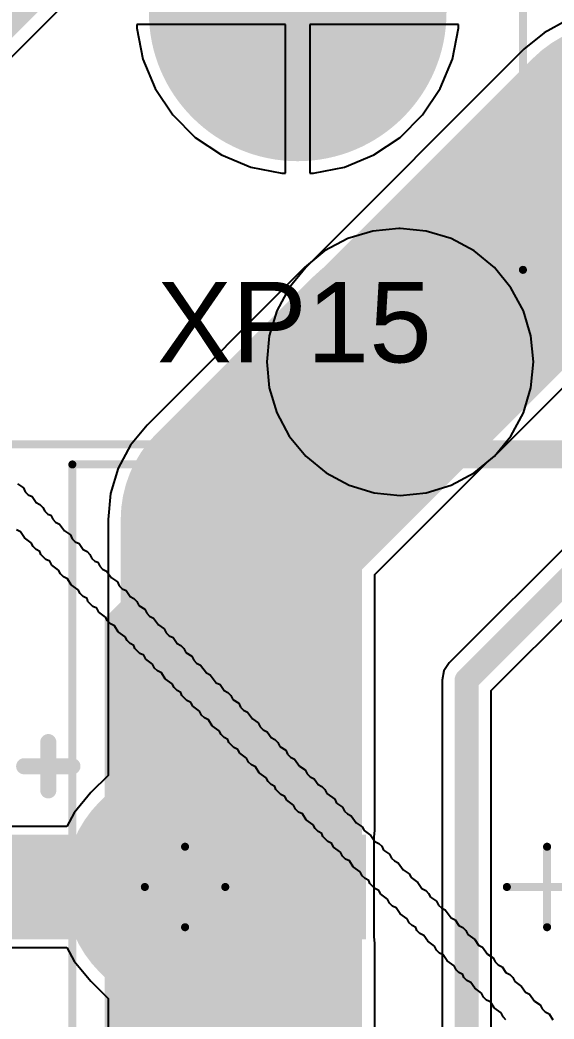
# Model space of a CAD drawing. Header units: millimetres. Extents: x 95 to 305, y 96 to 295.
# Drawn here: x 233.05 to 239.69, y 186.09 to 198.5 of the extents above; entities that cross this region are included whole.
import ezdxf

# ---------------------------------------------------------------- set-up
doc = ezdxf.new("R2010")
doc.units = ezdxf.units.MM
for name, color, linetype in [('BottomLayer', 5, 'Continuous'), ('BottomOverlay', 54, 'Continuous'), ('BottomSolder', 6, 'Continuous'), ('Mechanical1', 6, 'Continuous'), ('Mechanical15', 56, 'Continuous'), ('MultiLayer', 9, 'Continuous'), ('PadHoleLayer', 156, 'Continuous'), ('TopLayer', 1, 'Continuous'), ('TopOverlay', 2, 'Continuous'), ('TopPaste', 8, 'Continuous'), ('TopSolder', 216, 'Continuous'), ('ViaHoleLayer', 16, 'Continuous')]:
    doc.layers.add(name, color=color, linetype=linetype)
doc.styles.add('Arial', font='arial.ttf', dxfattribs={"height": 0.2})

# ---------------------------------------------------------------- blocks, each defined once
blk = doc.blocks.new('XT30_3D_38')
at = {"layer": 'BottomLayer'}
h = blk.add_hatch(color=5, dxfattribs=at)
edge = h.paths.add_edge_path()
edge.add_arc((-2.5, 0), 1.8, 0, 360)
h = blk.add_hatch(color=5, dxfattribs=at)
edge = h.paths.add_edge_path()
edge.add_arc((2.5, 0), 1.8, 0, 360)
at = {"layer": 'BottomSolder'}
h = blk.add_hatch(color=6, dxfattribs=at)
edge = h.paths.add_edge_path()
edge.add_arc((-2.5, 0), 1.85, 0, 360)
h = blk.add_hatch(color=6, dxfattribs=at)
edge = h.paths.add_edge_path()
edge.add_arc((2.5, 0), 1.85, 0, 360)
at = {"layer": 'MultiLayer'}
h = blk.add_hatch(color=9, dxfattribs=at)
edge = h.paths.add_edge_path()
edge.add_arc((-2.5, 0), 1.8, 0, 360)
h = blk.add_hatch(color=9, dxfattribs=at)
edge = h.paths.add_edge_path()
edge.add_arc((2.5, 0), 1.8, 0, 360)
at = {"layer": 'PadHoleLayer'}
h = blk.add_hatch(color=156, dxfattribs=at)
edge = h.paths.add_edge_path()
edge.add_arc((-2.5, 0), 1.25, 0, 360)
h = blk.add_hatch(color=156, dxfattribs=at)
edge = h.paths.add_edge_path()
edge.add_arc((2.5, 0), 1.25, 0, 360)
at = {"layer": 'TopLayer'}
h = blk.add_hatch(color=1, dxfattribs=at)
edge = h.paths.add_edge_path()
edge.add_arc((-2.5, 0), 1.8, 0, 360)
h = blk.add_hatch(color=1, dxfattribs=at)
edge = h.paths.add_edge_path()
edge.add_arc((2.5, 0), 1.8, 0, 360)
at = {"layer": 'TopSolder'}
h = blk.add_hatch(color=216, dxfattribs=at)
edge = h.paths.add_edge_path()
edge.add_arc((-2.5, 0), 1.85, 0, 360)
h = blk.add_hatch(color=216, dxfattribs=at)
edge = h.paths.add_edge_path()
edge.add_arc((2.5, 0), 1.85, 0, 360)
blk = doc.blocks.new('D10C4_4H10_194')
at = {"layer": 'TopLayer'}
for points in [[(-6.7, -0.6), (-6.7, 0.6), (-2.3, 0.6), (-2.3, -0.6)], [(2.3, -0.6), (2.3, 0.6), (6.7, 0.6), (6.7, -0.6)]]:
    blk.add_hatch(color=1, dxfattribs=at).paths.add_polyline_path(points)
at = {"layer": 'TopPaste'}
for points in [[(-6.7, -0.6), (-6.7, 0.6), (-2.3, 0.6), (-2.3, -0.6)], [(2.3, -0.6), (2.3, 0.6), (6.7, 0.6), (6.7, -0.6)]]:
    blk.add_hatch(color=8, dxfattribs=at).paths.add_polyline_path(points)
at = {"layer": 'TopSolder'}
for points in [[(-6.75, -0.65), (-6.75, 0.65), (-2.25, 0.65), (-2.25, -0.65)], [(2.25, -0.65), (2.25, 0.65), (6.75, 0.65), (6.75, -0.65)]]:
    blk.add_hatch(color=216, dxfattribs=at).paths.add_polyline_path(points)
at = {"layer": 'Mechanical1', "const_width": 0.1}
for points in [[(-5.901, 5.25), (5.899, 5.25)], [(-5.901, -5.25), (-5.901, 5.25)], [(5.899, 5.25), (5.899, -5.25)], [(-4.5, -0.5), (-4.5, 0.5)], [(-5, 0), (-4, 0)], [(-5.901, -5.25), (5.899, -5.25)]]:
    blk.add_lwpolyline(points, dxfattribs=at)
at = {"layer": 'Mechanical1', "const_width": 0.05}
for points in [[(-5.926, 5.25, 1), (-5.876, 5.25, 1)], [(-5.926, 5.25, 1), (-5.876, 5.25, 1)], [(5.874, 5.25, 1), (5.924, 5.25, 1)], [(5.874, 5.25, 1), (5.924, 5.25, 1)], [(-4.525, 0.5, 1), (-4.475, 0.5, 1)], [(-5.025, 0, 1), (-4.975, 0, 1)], [(-4.025, 0, 1), (-3.975, 0, 1)], [(-4.525, -0.5, 1), (-4.475, -0.5, 1)], [(-5.926, -5.25, 1), (-5.876, -5.25, 1)], [(-5.926, -5.25, 1), (-5.876, -5.25, 1)], [(5.874, -5.25, 1), (5.924, -5.25, 1)], [(5.874, -5.25, 1), (5.924, -5.25, 1)]]:
    blk.add_lwpolyline(points, format="xyb", close=True, dxfattribs=at)
at = {"layer": 'Mechanical15', "const_width": 0.1}
for points in [[(-7, 5.5), (7, 5.5)], [(-7, -5.5), (-7, 5.5)], [(7, -5.5), (7, 5.5)], [(0, -0.5), (0, 0.5)], [(-0.5, 0), (0.5, 0)], [(-7, -5.5), (6.5, -5.5)], [(6.5, -5.5), (7, -5.5)]]:
    blk.add_lwpolyline(points, dxfattribs=at)
at = {"layer": 'Mechanical15', "const_width": 0.05}
for points in [[(-7.025, 5.5, 1), (-6.975, 5.5, 1)], [(-7.025, 5.5, 1), (-6.975, 5.5, 1)], [(6.975, 5.5, 1), (7.025, 5.5, 1)], [(6.975, 5.5, 1), (7.025, 5.5, 1)], [(-0.025, 0.5, 1), (0.025, 0.5, 1)], [(-0.525, 0, 1), (-0.475, 0, 1)], [(0.475, 0, 1), (0.525, 0, 1)], [(-0.025, -0.5, 1), (0.025, -0.5, 1)], [(-7.025, -5.5, 1), (-6.975, -5.5, 1)], [(-7.025, -5.5, 1), (-6.975, -5.5, 1)], [(6.475, -5.5, 1), (6.525, -5.5, 1)], [(6.475, -5.5, 1), (6.525, -5.5, 1)], [(6.975, -5.5, 1), (7.025, -5.5, 1)], [(6.975, -5.5, 1), (7.025, -5.5, 1)]]:
    blk.add_lwpolyline(points, format="xyb", close=True, dxfattribs=at)
at = {"layer": 'TopOverlay', "const_width": 0.2}
for points in [[(-5.4, 3.3), (-3.3, 5.4)], [(-3.3, 5.4), (5.4, 5.4)], [(5.4, 1), (5.4, 5.4)], [(-5.4, 3.2), (-5.4, 3.3)], [(-5.4, 1), (-5.4, 3.2)], [(-6.2, 1.2), (-6.2, 1.8)], [(-6.5, 1.5), (-5.9, 1.5)], [(-5.4, -3.2), (-5.4, -1)], [(5.4, -5.4), (5.4, -1)], [(-5.4, -3.3), (-5.4, -3.2)], [(-5.4, -3.3), (-3.3, -5.4)], [(-3.3, -5.4), (5.4, -5.4)]]:
    blk.add_lwpolyline(points, dxfattribs=at)
at = {"layer": 'TopOverlay', "const_width": 0.1}
for points in [[(-3.35, 5.4, 1), (-3.25, 5.4, 1)], [(-3.35, 5.4, 1), (-3.25, 5.4, 1)], [(5.35, 5.4, 1), (5.45, 5.4, 1)], [(5.35, 5.4, 1), (5.45, 5.4, 1)], [(-5.45, 3.3, 1), (-5.35, 3.3, 1)], [(-5.45, 3.3, 1), (-5.35, 3.3, 1)], [(-5.45, 3.2, 1), (-5.35, 3.2, 1)], [(-5.45, 3.2, 1), (-5.35, 3.2, 1)], [(-6.25, 1.8, 1), (-6.15, 1.8, 1)], [(-6.55, 1.5, 1), (-6.45, 1.5, 1)], [(-5.95, 1.5, 1), (-5.85, 1.5, 1)], [(-6.25, 1.2, 1), (-6.15, 1.2, 1)], [(-5.45, 1, 1), (-5.35, 1, 1)], [(5.35, 1, 1), (5.45, 1, 1)], [(-5.45, -1, 1), (-5.35, -1, 1)], [(5.35, -1, 1), (5.45, -1, 1)], [(-5.45, -3.2, 1), (-5.35, -3.2, 1)], [(-5.45, -3.2, 1), (-5.35, -3.2, 1)], [(-5.45, -3.3, 1), (-5.35, -3.3, 1)], [(-5.45, -3.3, 1), (-5.35, -3.3, 1)], [(-3.35, -5.4, 1), (-3.25, -5.4, 1)], [(-3.35, -5.4, 1), (-3.25, -5.4, 1)], [(5.35, -5.4, 1), (5.45, -5.4, 1)], [(5.35, -5.4, 1), (5.45, -5.4, 1)]]:
    blk.add_lwpolyline(points, format="xyb", close=True, dxfattribs=at)
blk = doc.blocks.new('D10C4_4H10_195')
at = {"layer": 'TopLayer'}
for points in [[(-6.7, -0.6), (-6.7, 0.6), (-2.3, 0.6), (-2.3, -0.6)], [(2.3, -0.6), (2.3, 0.6), (6.7, 0.6), (6.7, -0.6)]]:
    blk.add_hatch(color=1, dxfattribs=at).paths.add_polyline_path(points)
at = {"layer": 'TopPaste'}
for points in [[(-6.7, -0.6), (-6.7, 0.6), (-2.3, 0.6), (-2.3, -0.6)], [(2.3, -0.6), (2.3, 0.6), (6.7, 0.6), (6.7, -0.6)]]:
    blk.add_hatch(color=8, dxfattribs=at).paths.add_polyline_path(points)
at = {"layer": 'TopSolder'}
for points in [[(-6.75, -0.65), (-6.75, 0.65), (-2.25, 0.65), (-2.25, -0.65)], [(2.25, -0.65), (2.25, 0.65), (6.75, 0.65), (6.75, -0.65)]]:
    blk.add_hatch(color=216, dxfattribs=at).paths.add_polyline_path(points)
at = {"layer": 'Mechanical1', "const_width": 0.1}
for points in [[(-5.901, -5.25), (-5.901, 5.25)], [(-5.901, 5.25), (5.899, 5.25)], [(5.899, 5.25), (5.899, -5.25)], [(-4.5, -0.5), (-4.5, 0.5)], [(-5, 0), (-4, 0)], [(-5.901, -5.25), (5.899, -5.25)]]:
    blk.add_lwpolyline(points, dxfattribs=at)
at = {"layer": 'Mechanical1', "const_width": 0.05}
for points in [[(-5.926, 5.25, 1), (-5.876, 5.25, 1)], [(-5.926, 5.25, 1), (-5.876, 5.25, 1)], [(5.874, 5.25, 1), (5.924, 5.25, 1)], [(5.874, 5.25, 1), (5.924, 5.25, 1)], [(-4.525, 0.5, 1), (-4.475, 0.5, 1)], [(-5.025, 0, 1), (-4.975, 0, 1)], [(-4.025, 0, 1), (-3.975, 0, 1)], [(-4.525, -0.5, 1), (-4.475, -0.5, 1)], [(-5.926, -5.25, 1), (-5.876, -5.25, 1)], [(-5.926, -5.25, 1), (-5.876, -5.25, 1)], [(5.874, -5.25, 1), (5.924, -5.25, 1)], [(5.874, -5.25, 1), (5.924, -5.25, 1)]]:
    blk.add_lwpolyline(points, format="xyb", close=True, dxfattribs=at)
at = {"layer": 'Mechanical15', "const_width": 0.1}
for points in [[(-7, -5.5), (-7, 5.5)], [(-7, 5.5), (7, 5.5)], [(7, -5.5), (7, 5.5)], [(0, -0.5), (0, 0.5)], [(-0.5, 0), (0.5, 0)], [(-7, -5.5), (6.5, -5.5)], [(6.5, -5.5), (7, -5.5)]]:
    blk.add_lwpolyline(points, dxfattribs=at)
at = {"layer": 'Mechanical15', "const_width": 0.05}
for points in [[(-7.025, 5.5, 1), (-6.975, 5.5, 1)], [(-7.025, 5.5, 1), (-6.975, 5.5, 1)], [(6.975, 5.5, 1), (7.025, 5.5, 1)], [(6.975, 5.5, 1), (7.025, 5.5, 1)], [(-0.025, 0.5, 1), (0.025, 0.5, 1)], [(-0.525, 0, 1), (-0.475, 0, 1)], [(0.475, 0, 1), (0.525, 0, 1)], [(-0.025, -0.5, 1), (0.025, -0.5, 1)], [(-7.025, -5.5, 1), (-6.975, -5.5, 1)], [(-7.025, -5.5, 1), (-6.975, -5.5, 1)], [(6.475, -5.5, 1), (6.525, -5.5, 1)], [(6.475, -5.5, 1), (6.525, -5.5, 1)], [(6.975, -5.5, 1), (7.025, -5.5, 1)], [(6.975, -5.5, 1), (7.025, -5.5, 1)]]:
    blk.add_lwpolyline(points, format="xyb", close=True, dxfattribs=at)
at = {"layer": 'TopOverlay', "const_width": 0.2}
for points in [[(-5.4, 3.3), (-3.3, 5.4)], [(-3.3, 5.4), (5.4, 5.4)], [(5.4, 1), (5.4, 5.4)], [(-5.4, 3.2), (-5.4, 3.3)], [(-5.4, 1), (-5.4, 3.2)], [(-6.2, 1.2), (-6.2, 1.8)], [(-6.5, 1.5), (-5.9, 1.5)], [(-5.4, -3.2), (-5.4, -1)], [(5.4, -5.4), (5.4, -1)], [(-5.4, -3.3), (-5.4, -3.2)], [(-5.4, -3.3), (-3.3, -5.4)], [(-3.3, -5.4), (5.4, -5.4)]]:
    blk.add_lwpolyline(points, dxfattribs=at)
at = {"layer": 'TopOverlay', "const_width": 0.1}
for points in [[(-3.35, 5.4, 1), (-3.25, 5.4, 1)], [(-3.35, 5.4, 1), (-3.25, 5.4, 1)], [(5.35, 5.4, 1), (5.45, 5.4, 1)], [(5.35, 5.4, 1), (5.45, 5.4, 1)], [(-5.45, 3.3, 1), (-5.35, 3.3, 1)], [(-5.45, 3.3, 1), (-5.35, 3.3, 1)], [(-5.45, 3.2, 1), (-5.35, 3.2, 1)], [(-5.45, 3.2, 1), (-5.35, 3.2, 1)], [(-6.25, 1.8, 1), (-6.15, 1.8, 1)], [(-6.55, 1.5, 1), (-6.45, 1.5, 1)], [(-5.95, 1.5, 1), (-5.85, 1.5, 1)], [(-6.25, 1.2, 1), (-6.15, 1.2, 1)], [(-5.45, 1, 1), (-5.35, 1, 1)], [(5.35, 1, 1), (5.45, 1, 1)], [(-5.45, -1, 1), (-5.35, -1, 1)], [(5.35, -1, 1), (5.45, -1, 1)], [(-5.45, -3.2, 1), (-5.35, -3.2, 1)], [(-5.45, -3.2, 1), (-5.35, -3.2, 1)], [(-5.45, -3.3, 1), (-5.35, -3.3, 1)], [(-5.45, -3.3, 1), (-5.35, -3.3, 1)], [(-3.35, -5.4, 1), (-3.25, -5.4, 1)], [(-3.35, -5.4, 1), (-3.25, -5.4, 1)], [(5.35, -5.4, 1), (5.45, -5.4, 1)], [(5.35, -5.4, 1), (5.45, -5.4, 1)]]:
    blk.add_lwpolyline(points, format="xyb", close=True, dxfattribs=at)

msp = doc.modelspace()

# ---------------------------------------------------------------- hatches: boundary and pattern name
at = {"layer": 'BottomLayer'}
h = msp.add_hatch(color=5, dxfattribs=at)
edge = h.paths.add_edge_path()
edge.add_arc((237.039, 194.933), 0.4, 0, 360)
h = msp.add_hatch(color=5, dxfattribs=at)
edge = h.paths.add_edge_path()
edge.add_arc((237.773, 194.256), 0.4, 0, 360)
h = msp.add_hatch(color=5, dxfattribs=at)
edge = h.paths.add_edge_path()
edge.add_arc((238.482, 193.558), 0.4, 0, 360)
at = {"layer": 'BottomSolder'}
h = msp.add_hatch(color=6, dxfattribs=at)
edge = h.paths.add_edge_path()
edge.add_arc((237.039, 194.933), 0.45, 0, 360)
h = msp.add_hatch(color=6, dxfattribs=at)
edge = h.paths.add_edge_path()
edge.add_arc((237.773, 194.256), 0.45, 0, 360)
h = msp.add_hatch(color=6, dxfattribs=at)
edge = h.paths.add_edge_path()
edge.add_arc((238.482, 193.558), 0.45, 0, 360)
at = {"layer": 'TopLayer'}
h = msp.add_hatch(color=1, dxfattribs=at)
edge = h.paths.add_edge_path()
edge.add_arc((237.039, 194.933), 0.4, 0, 360)
h = msp.add_hatch(color=1, dxfattribs=at)
edge = h.paths.add_edge_path()
edge.add_arc((237.773, 194.256), 0.4, 0, 360)
h = msp.add_hatch(color=1, dxfattribs=at)
edge = h.paths.add_edge_path()
edge.add_arc((238.482, 193.558), 0.4, 0, 360)
at = {"layer": 'TopSolder'}
h = msp.add_hatch(color=216, dxfattribs=at)
edge = h.paths.add_edge_path()
edge.add_arc((237.039, 194.933), 0.45, 0, 360)
h = msp.add_hatch(color=216, dxfattribs=at)
edge = h.paths.add_edge_path()
edge.add_arc((237.773, 194.256), 0.45, 0, 360)
h = msp.add_hatch(color=216, dxfattribs=at)
edge = h.paths.add_edge_path()
edge.add_arc((238.482, 193.558), 0.45, 0, 360)
at = {"layer": 'ViaHoleLayer'}
h = msp.add_hatch(color=16, dxfattribs=at)
edge = h.paths.add_edge_path()
edge.add_arc((237.039, 194.933), 0.25, 0, 360)
h = msp.add_hatch(color=16, dxfattribs=at)
edge = h.paths.add_edge_path()
edge.add_arc((237.773, 194.256), 0.25, 0, 360)
h = msp.add_hatch(color=16, dxfattribs=at)
edge = h.paths.add_edge_path()
edge.add_arc((238.482, 193.558), 0.25, 0, 360)

# ---------------------------------------------------------------- linework, layer by layer
at = {"layer": 'BottomLayer'}
for p, q in [((232.312, 197.415), (234.838, 199.941)), ((239.851, 198.501), (239.564, 198.347)), ((236.35, 198.45), (234.5, 198.45)), ((234.5, 198.45), (234.5, 198.403)), ((234.5, 198.403), (234.577, 198.017)), ((236.35, 196.6), (236.35, 198.45)), ((238.5, 198.45), (236.65, 198.45)), ((236.65, 198.45), (236.65, 196.6)), ((238.423, 198.017), (238.5, 198.403)), ((238.5, 198.403), (238.5, 198.45)), ((239.564, 198.347), (239.313, 198.141)), ((239.313, 198.141), (236.6, 195.428)), ((234.577, 198.017), (234.728, 197.653)), ((238.272, 197.653), (238.423, 198.017)), ((234.728, 197.653), (234.946, 197.325)), ((238.053, 197.325), (238.272, 197.653)), ((234.946, 197.325), (235.225, 197.046)), ((237.775, 197.046), (238.053, 197.325)), ((235.225, 197.046), (235.553, 196.828)), ((237.447, 196.828), (237.775, 197.046)), ((235.553, 196.828), (235.917, 196.677)), ((237.083, 196.677), (237.447, 196.828)), ((235.917, 196.677), (236.303, 196.6)), ((236.697, 196.6), (237.083, 196.677)), ((236.303, 196.6), (236.35, 196.6)), ((236.65, 196.6), (236.697, 196.6)), ((236.6, 195.428), (236.394, 195.177)), ((238.945, 193.084), (241.172, 195.311)), ((236.394, 195.177), (236.241, 194.89)), ((236.241, 194.89), (236.147, 194.579)), ((236.147, 194.579), (236.115, 194.256)), ((236.115, 194.256), (236.147, 193.933)), ((236.147, 193.933), (236.241, 193.622)), ((236.241, 193.622), (236.394, 193.335)), ((236.394, 193.335), (236.6, 193.084)), ((236.6, 193.084), (236.852, 192.877)), ((238.694, 192.877), (238.945, 193.084)), ((236.852, 192.877), (237.138, 192.724)), ((238.407, 192.724), (238.694, 192.877)), ((237.138, 192.724), (237.449, 192.63)), ((238.096, 192.63), (238.407, 192.724)), ((237.449, 192.63), (237.773, 192.598)), ((237.773, 192.598), (238.096, 192.63))]:
    msp.add_line(p, q, dxfattribs=at)
for points, const_width in [([(230.9, 198), (236.5, 203.6)], 2.5), ([(237.773, 194.256), (240.486, 196.969)], 3), ([(240.486, 196.969), (242.994, 196.969)], 3)]:
    msp.add_lwpolyline(points, dxfattribs=dict(at, const_width=const_width))
at = {"layer": 'BottomLayer', "const_width": 1.5}
for points in [[(239.736, 196.969, 1), (241.236, 196.969, 1)], [(239.736, 196.969, 1), (241.236, 196.969, 1)], [(237.023, 194.256, 1), (238.523, 194.256, 1)]]:
    msp.add_lwpolyline(points, format="xyb", close=True, dxfattribs=at)
at = {"layer": 'BottomOverlay'}
for p, q in [((233.017, 192.74), (233.09, 192.692)), ((233.09, 192.692), (233.114, 192.643)), ((233.114, 192.643), (233.15, 192.606)), ((233.15, 192.606), (233.199, 192.582)), ((233.199, 192.582), (233.248, 192.509)), ((233.248, 192.509), (233.296, 192.485)), ((233.296, 192.485), (233.333, 192.448)), ((233.333, 192.448), (233.357, 192.4)), ((233.357, 192.4), (233.394, 192.363)), ((233.394, 192.363), (233.43, 192.351)), ((233.43, 192.351), (233.455, 192.302)), ((233.455, 192.302), (233.491, 192.266)), ((233.053, 192.144), (233.004, 192.168)), ((233.491, 192.266), (233.54, 192.241)), ((233.54, 192.241), (233.601, 192.156)), ((233.102, 192.071), (233.053, 192.144)), ((233.187, 192.01), (233.102, 192.071)), ((233.601, 192.156), (233.674, 192.107)), ((233.674, 192.107), (233.698, 192.059)), ((233.698, 192.059), (233.735, 192.022)), ((233.211, 191.961), (233.187, 192.01)), ((233.248, 191.925), (233.211, 191.961)), ((233.296, 191.901), (233.248, 191.925)), ((233.735, 192.022), (233.783, 191.998)), ((233.783, 191.998), (233.832, 191.925)), ((233.832, 191.925), (233.881, 191.901)), ((233.309, 191.864), (233.296, 191.901)), ((233.369, 191.803), (233.309, 191.864)), ((233.418, 191.779), (233.369, 191.803)), ((233.881, 191.901), (233.917, 191.864)), ((233.917, 191.864), (233.941, 191.815)), ((233.941, 191.815), (233.978, 191.779)), ((233.442, 191.73), (233.418, 191.779)), ((233.528, 191.669), (233.442, 191.73)), ((233.552, 191.621), (233.528, 191.669)), ((233.978, 191.779), (234.014, 191.767)), ((234.014, 191.767), (234.039, 191.718)), ((234.039, 191.718), (234.075, 191.682)), ((234.075, 191.682), (234.124, 191.657)), ((233.589, 191.584), (233.552, 191.621)), ((233.637, 191.56), (233.589, 191.584)), ((233.686, 191.487), (233.637, 191.56)), ((234.124, 191.657), (234.185, 191.572)), ((234.185, 191.572), (234.258, 191.523)), ((233.771, 191.426), (233.686, 191.487)), ((233.795, 191.377), (233.771, 191.426)), ((234.258, 191.523), (234.282, 191.475)), ((234.282, 191.475), (234.319, 191.438)), ((234.319, 191.438), (234.367, 191.414)), ((234.367, 191.414), (234.416, 191.341)), ((233.832, 191.341), (233.795, 191.377)), ((233.881, 191.316), (233.832, 191.341)), ((233.893, 191.28), (233.881, 191.316)), ((234.416, 191.341), (234.465, 191.316)), ((234.465, 191.316), (234.501, 191.28)), ((233.954, 191.219), (233.893, 191.28)), ((234.002, 191.195), (233.954, 191.219)), ((234.027, 191.146), (234.002, 191.195)), ((234.501, 191.28), (234.526, 191.231)), ((234.526, 191.231), (234.599, 191.183)), ((234.599, 191.183), (234.623, 191.134)), ((234.112, 191.085), (234.027, 191.146)), ((234.136, 191.037), (234.112, 191.085)), ((234.623, 191.134), (234.659, 191.097)), ((234.659, 191.097), (234.708, 191.073)), ((234.708, 191.073), (234.769, 190.988)), ((234.173, 191), (234.136, 191.037)), ((234.221, 190.976), (234.173, 191)), ((234.27, 190.903), (234.221, 190.976)), ((234.769, 190.988), (234.842, 190.939)), ((234.842, 190.939), (234.866, 190.891)), ((234.355, 190.842), (234.27, 190.903)), ((234.38, 190.793), (234.355, 190.842)), ((234.416, 190.757), (234.38, 190.793)), ((234.866, 190.891), (234.903, 190.854)), ((234.903, 190.854), (234.952, 190.83)), ((234.952, 190.83), (235, 190.757)), ((234.465, 190.732), (234.416, 190.757)), ((234.477, 190.696), (234.465, 190.732)), ((234.538, 190.635), (234.477, 190.696)), ((235, 190.757), (235.049, 190.732)), ((235.049, 190.732), (235.085, 190.696)), ((235.085, 190.696), (235.11, 190.647)), ((234.586, 190.611), (234.538, 190.635)), ((234.611, 190.562), (234.586, 190.611)), ((234.696, 190.501), (234.611, 190.562)), ((235.11, 190.647), (235.183, 190.598)), ((235.183, 190.598), (235.207, 190.55)), ((235.207, 190.55), (235.244, 190.513)), ((234.72, 190.452), (234.696, 190.501)), ((234.757, 190.416), (234.72, 190.452)), ((235.244, 190.513), (235.292, 190.489)), ((235.292, 190.489), (235.365, 190.392)), ((234.806, 190.392), (234.757, 190.416)), ((234.854, 190.319), (234.806, 190.392)), ((234.939, 190.258), (234.854, 190.319)), ((235.365, 190.392), (235.414, 190.367)), ((235.414, 190.367), (235.487, 190.27)), ((234.964, 190.209), (234.939, 190.258)), ((235, 190.173), (234.964, 190.209)), ((235.049, 190.148), (235, 190.173)), ((235.487, 190.27), (235.536, 190.246)), ((235.536, 190.246), (235.584, 190.173)), ((235.584, 190.173), (235.633, 190.148)), ((235.061, 190.112), (235.049, 190.148)), ((235.122, 190.051), (235.061, 190.112)), ((235.171, 190.026), (235.122, 190.051)), ((235.633, 190.148), (235.67, 190.112)), ((235.67, 190.112), (235.694, 190.063)), ((235.694, 190.063), (235.767, 190.014)), ((235.195, 189.978), (235.171, 190.026)), ((235.28, 189.917), (235.195, 189.978)), ((235.767, 190.014), (235.791, 189.966)), ((235.791, 189.966), (235.828, 189.929)), ((235.828, 189.929), (235.876, 189.905)), ((235.304, 189.868), (235.28, 189.917)), ((235.341, 189.832), (235.304, 189.868)), ((235.39, 189.807), (235.341, 189.832)), ((235.438, 189.734), (235.39, 189.807)), ((235.876, 189.905), (235.937, 189.82)), ((235.937, 189.82), (236.01, 189.771)), ((235.524, 189.674), (235.438, 189.734)), ((236.01, 189.771), (236.035, 189.722)), ((236.035, 189.722), (236.071, 189.686)), ((236.071, 189.686), (236.12, 189.661)), ((235.548, 189.625), (235.524, 189.674)), ((235.584, 189.588), (235.548, 189.625)), ((235.633, 189.564), (235.584, 189.588)), ((235.645, 189.528), (235.633, 189.564)), ((236.12, 189.661), (236.169, 189.588)), ((236.169, 189.588), (236.217, 189.564)), ((236.217, 189.564), (236.254, 189.528)), ((235.706, 189.467), (235.645, 189.528)), ((235.755, 189.442), (235.706, 189.467)), ((235.779, 189.394), (235.755, 189.442)), ((236.254, 189.528), (236.278, 189.479)), ((236.278, 189.479), (236.351, 189.43)), ((236.351, 189.43), (236.375, 189.381)), ((235.864, 189.333), (235.779, 189.394)), ((235.889, 189.284), (235.864, 189.333)), ((236.375, 189.381), (236.412, 189.345)), ((236.412, 189.345), (236.461, 189.321)), ((236.461, 189.321), (236.521, 189.235)), ((235.925, 189.248), (235.889, 189.284)), ((235.974, 189.223), (235.925, 189.248)), ((236.022, 189.15), (235.974, 189.223)), ((236.521, 189.235), (236.594, 189.187)), ((236.594, 189.187), (236.619, 189.138)), ((236.108, 189.089), (236.022, 189.15)), ((236.132, 189.041), (236.108, 189.089)), ((236.619, 189.138), (236.655, 189.102)), ((236.655, 189.102), (236.704, 189.077)), ((236.704, 189.077), (236.753, 189.004)), ((236.169, 189.004), (236.132, 189.041)), ((236.217, 188.98), (236.169, 189.004)), ((236.229, 188.943), (236.217, 188.98)), ((236.29, 188.883), (236.229, 188.943)), ((236.753, 189.004), (236.801, 188.98)), ((236.801, 188.98), (236.838, 188.943)), ((236.838, 188.943), (236.862, 188.895)), ((236.339, 188.858), (236.29, 188.883)), ((236.363, 188.809), (236.339, 188.858)), ((236.448, 188.749), (236.363, 188.809)), ((236.862, 188.895), (236.96, 188.822)), ((236.96, 188.822), (236.984, 188.773)), ((236.473, 188.7), (236.448, 188.749)), ((236.509, 188.663), (236.473, 188.7)), ((236.984, 188.773), (237.057, 188.724)), ((237.057, 188.724), (237.081, 188.676)), ((236.558, 188.639), (236.509, 188.663)), ((236.607, 188.566), (236.558, 188.639)), ((236.692, 188.505), (236.607, 188.566)), ((237.081, 188.676), (237.118, 188.639)), ((237.118, 188.639), (237.166, 188.615)), ((237.166, 188.615), (237.227, 188.53)), ((236.716, 188.457), (236.692, 188.505)), ((236.753, 188.42), (236.716, 188.457)), ((237.227, 188.53), (237.3, 188.481)), ((237.3, 188.481), (237.325, 188.432)), ((236.801, 188.396), (236.753, 188.42)), ((236.814, 188.359), (236.801, 188.396)), ((236.874, 188.298), (236.814, 188.359)), ((237.325, 188.432), (237.41, 188.371)), ((237.41, 188.371), (237.459, 188.298)), ((236.923, 188.274), (236.874, 188.298)), ((236.947, 188.225), (236.923, 188.274)), ((237.033, 188.164), (236.947, 188.225)), ((237.459, 188.298), (237.507, 188.274)), ((237.507, 188.274), (237.544, 188.238)), ((237.544, 188.238), (237.568, 188.189)), ((237.568, 188.189), (237.641, 188.14)), ((237.057, 188.116), (237.033, 188.164)), ((237.093, 188.079), (237.057, 188.116)), ((237.142, 188.055), (237.093, 188.079)), ((237.641, 188.14), (237.665, 188.091)), ((237.665, 188.091), (237.702, 188.055)), ((237.191, 187.982), (237.142, 188.055)), ((237.276, 187.921), (237.191, 187.982)), ((237.702, 188.055), (237.751, 188.031)), ((237.751, 188.031), (237.811, 187.945)), ((237.811, 187.945), (237.884, 187.897)), ((237.3, 187.872), (237.276, 187.921)), ((237.337, 187.836), (237.3, 187.872)), ((237.385, 187.812), (237.337, 187.836)), ((237.884, 187.897), (237.909, 187.848)), ((237.909, 187.848), (237.994, 187.787)), ((237.398, 187.775), (237.385, 187.812)), ((237.459, 187.714), (237.398, 187.775)), ((237.507, 187.69), (237.459, 187.714)), ((237.532, 187.641), (237.507, 187.69)), ((237.994, 187.787), (238.043, 187.714)), ((238.043, 187.714), (238.091, 187.69)), ((238.091, 187.69), (238.128, 187.653)), ((237.617, 187.58), (237.532, 187.641)), ((237.641, 187.532), (237.617, 187.58)), ((238.128, 187.653), (238.152, 187.605)), ((238.152, 187.605), (238.225, 187.556)), ((237.678, 187.495), (237.641, 187.532)), ((237.726, 187.471), (237.678, 187.495)), ((237.775, 187.398), (237.726, 187.471)), ((238.225, 187.556), (238.25, 187.507)), ((238.25, 187.507), (238.286, 187.471)), ((238.286, 187.471), (238.335, 187.446)), ((238.335, 187.446), (238.408, 187.349)), ((237.86, 187.337), (237.775, 187.398)), ((237.884, 187.288), (237.86, 187.337)), ((238.408, 187.349), (238.456, 187.325)), ((238.456, 187.325), (238.505, 187.252)), ((237.921, 187.252), (237.884, 187.288)), ((237.97, 187.227), (237.921, 187.252)), ((237.982, 187.191), (237.97, 187.227)), ((238.505, 187.252), (238.554, 187.227)), ((238.554, 187.227), (238.59, 187.191)), ((238.018, 187.154), (237.982, 187.191)), ((238.067, 187.13), (238.018, 187.154)), ((238.116, 187.057), (238.067, 187.13)), ((238.59, 187.191), (238.615, 187.142)), ((238.615, 187.142), (238.7, 187.081)), ((238.7, 187.081), (238.749, 187.008)), ((238.201, 186.996), (238.116, 187.057)), ((238.225, 186.948), (238.201, 186.996)), ((238.262, 186.911), (238.225, 186.948)), ((238.749, 187.008), (238.797, 186.984)), ((238.797, 186.984), (238.858, 186.899)), ((238.31, 186.887), (238.262, 186.911)), ((238.359, 186.814), (238.31, 186.887)), ((238.858, 186.899), (238.931, 186.85)), ((238.931, 186.85), (238.955, 186.801)), ((238.444, 186.753), (238.359, 186.814)), ((238.469, 186.704), (238.444, 186.753)), ((238.505, 186.668), (238.469, 186.704)), ((238.955, 186.801), (238.992, 186.765)), ((238.992, 186.765), (239.041, 186.741)), ((239.041, 186.741), (239.089, 186.668)), ((238.554, 186.643), (238.505, 186.668)), ((238.566, 186.607), (238.554, 186.643)), ((238.602, 186.57), (238.566, 186.607)), ((239.089, 186.668), (239.138, 186.643)), ((239.138, 186.643), (239.174, 186.607)), ((239.174, 186.607), (239.199, 186.558)), ((238.651, 186.546), (238.602, 186.57)), ((238.7, 186.473), (238.651, 186.546)), ((238.785, 186.412), (238.7, 186.473)), ((239.199, 186.558), (239.284, 186.497)), ((239.284, 186.497), (239.333, 186.424)), ((238.809, 186.363), (238.785, 186.412)), ((238.846, 186.327), (238.809, 186.363)), ((238.895, 186.303), (238.846, 186.327)), ((239.333, 186.424), (239.381, 186.4)), ((239.381, 186.4), (239.442, 186.315)), ((238.943, 186.229), (238.895, 186.303)), ((239.028, 186.169), (238.943, 186.229)), ((239.442, 186.315), (239.515, 186.266)), ((239.515, 186.266), (239.54, 186.217)), ((239.54, 186.217), (239.576, 186.181)), ((239.053, 186.12), (239.028, 186.169)), ((239.089, 186.083), (239.053, 186.12)), ((239.576, 186.181), (239.625, 186.156)), ((239.625, 186.156), (239.673, 186.083))]:
    msp.add_line(p, q, dxfattribs=at)
at = {"layer": 'TopLayer'}
for p, q in [((236.35, 198.45), (234.5, 198.45)), ((234.5, 198.45), (234.5, 198.403)), ((234.5, 198.403), (234.577, 198.017)), ((236.35, 196.6), (236.35, 198.45)), ((238.5, 198.45), (236.65, 198.45)), ((236.65, 198.45), (236.65, 196.6)), ((238.423, 198.017), (238.5, 198.403)), ((238.5, 198.403), (238.5, 198.45)), ((234.577, 198.017), (234.728, 197.653)), ((238.272, 197.653), (238.423, 198.017)), ((234.728, 197.653), (234.946, 197.325)), ((238.053, 197.325), (238.272, 197.653)), ((234.946, 197.325), (235.225, 197.046)), ((237.775, 197.046), (238.053, 197.325)), ((244.994, 197.127), (238.384, 190.516)), ((235.225, 197.046), (235.553, 196.828)), ((237.447, 196.828), (237.775, 197.046)), ((235.553, 196.828), (235.917, 196.677)), ((237.083, 196.677), (237.447, 196.828)), ((238.906, 190.173), (245.516, 196.784)), ((235.917, 196.677), (236.303, 196.6)), ((236.697, 196.6), (237.083, 196.677)), ((236.303, 196.6), (236.35, 196.6)), ((236.65, 196.6), (236.697, 196.6)), ((237.756, 195.914), (237.433, 195.882)), ((237.773, 195.914), (237.756, 195.914)), ((238.096, 195.882), (237.773, 195.914)), ((237.122, 195.788), (236.835, 195.635)), ((237.433, 195.882), (237.122, 195.788)), ((238.407, 195.788), (238.096, 195.882)), ((238.694, 195.635), (238.407, 195.788)), ((236.835, 195.635), (236.584, 195.428)), ((238.945, 195.428), (238.694, 195.635)), ((236.584, 195.428), (234.628, 193.472)), ((239.151, 195.177), (238.945, 195.428)), ((239.305, 194.89), (239.151, 195.177)), ((239.399, 194.579), (239.305, 194.89)), ((239.431, 194.256), (239.399, 194.579)), ((239.399, 193.933), (239.431, 194.256)), ((239.305, 193.622), (239.399, 193.933)), ((239.151, 193.335), (239.305, 193.622)), ((234.628, 193.472), (234.421, 193.221)), ((238.945, 193.084), (239.151, 193.335)), ((234.421, 193.221), (234.268, 192.934)), ((238.851, 193.007), (238.945, 193.084)), ((234.268, 192.934), (234.174, 192.623)), ((237.458, 191.613), (238.851, 193.007)), ((234.174, 192.623), (234.142, 192.3)), ((234.142, 192.3), (234.142, 189.119)), ((237.458, 188.432), (237.458, 191.613)), ((238.384, 190.516), (238.317, 190.417)), ((238.317, 190.417), (238.294, 190.3)), ((238.294, 190.3), (238.294, 190.3)), ((238.294, 190.3), (238.294, 180.627)), ((238.906, 180.5), (238.906, 190.173)), ((234.142, 189.119), (233.928, 188.905)), ((233.928, 188.905), (233.722, 188.653)), ((233.722, 188.653), (233.63, 188.482)), ((233.63, 188.482), (232.75, 188.482)), ((237.45, 188.353), (237.458, 188.432)), ((237.45, 187.112), (237.45, 188.353)), ((237.458, 187.033), (237.45, 187.112)), ((232.75, 186.982), (233.63, 186.982)), ((233.63, 186.982), (233.722, 186.811)), ((237.458, 181.5), (237.458, 187.033)), ((233.722, 186.811), (233.928, 186.56)), ((233.928, 186.56), (234.142, 186.346)), ((234.142, 186.346), (234.142, 182.187))]:
    msp.add_line(p, q, dxfattribs=at)
for points, const_width in [([(238.6, 190.3), (245.3, 197)], 0.3), ([(235.8, 192.3), (237.756, 194.256)], 3), ([(237.756, 194.256), (237.773, 194.256)], 3), ([(235.8, 188.432), (235.8, 192.3)], 3), ([(238.6, 180.5), (238.6, 190.3)], 0.3), ([(235.1, 187.732), (235.8, 188.432)], 3), ([(235.1, 187.732), (235.8, 187.033)], 3), ([(235.8, 181.5), (235.8, 187.033)], 3)]:
    msp.add_lwpolyline(points, dxfattribs=dict(at, const_width=const_width))
for points, const_width in [([(237.006, 194.256, 1), (238.506, 194.256, 1)], 1.5), ([(237.006, 194.256, 1), (238.506, 194.256, 1)], 1.5), ([(237.023, 194.256, 1), (238.523, 194.256, 1)], 1.5), ([(235.05, 192.3, 1), (236.55, 192.3, 1)], 1.5), ([(235.05, 192.3, 1), (236.55, 192.3, 1)], 1.5), ([(238.525, 190.3, 1), (238.675, 190.3, 1)], 0.15), ([(238.525, 190.3, 1), (238.675, 190.3, 1)], 0.15), ([(235.05, 188.432, 1), (236.55, 188.432, 1)], 1.5), ([(235.05, 188.432, 1), (236.55, 188.432, 1)], 1.5), ([(234.35, 187.732, 1), (235.85, 187.732, 1)], 1.5), ([(234.35, 187.732, 1), (235.85, 187.732, 1)], 1.5), ([(235.05, 187.033, 1), (236.55, 187.033, 1)], 1.5), ([(235.05, 187.033, 1), (236.55, 187.033, 1)], 1.5)]:
    msp.add_lwpolyline(points, format="xyb", close=True, dxfattribs=dict(at, const_width=const_width))

# ---------------------------------------------------------------- block references
for name, p in [('D10C4_4H10_195', (246.3, 200.9)), ('D10C4_4H10_194', (239.6, 187.732))]:
    msp.add_blockref(name, p)
at = {"rotation": 90}
msp.add_blockref('XT30_3D_38', (236.5, 201.1), dxfattribs=at)

# ---------------------------------------------------------------- texts
at = {"layer": 'TopOverlay', "style": 'Arial'}
msp.add_text('XP15', height=1, dxfattribs=at).set_placement((234.75, 194.25))

doc.saveas('drawing.dxf')
